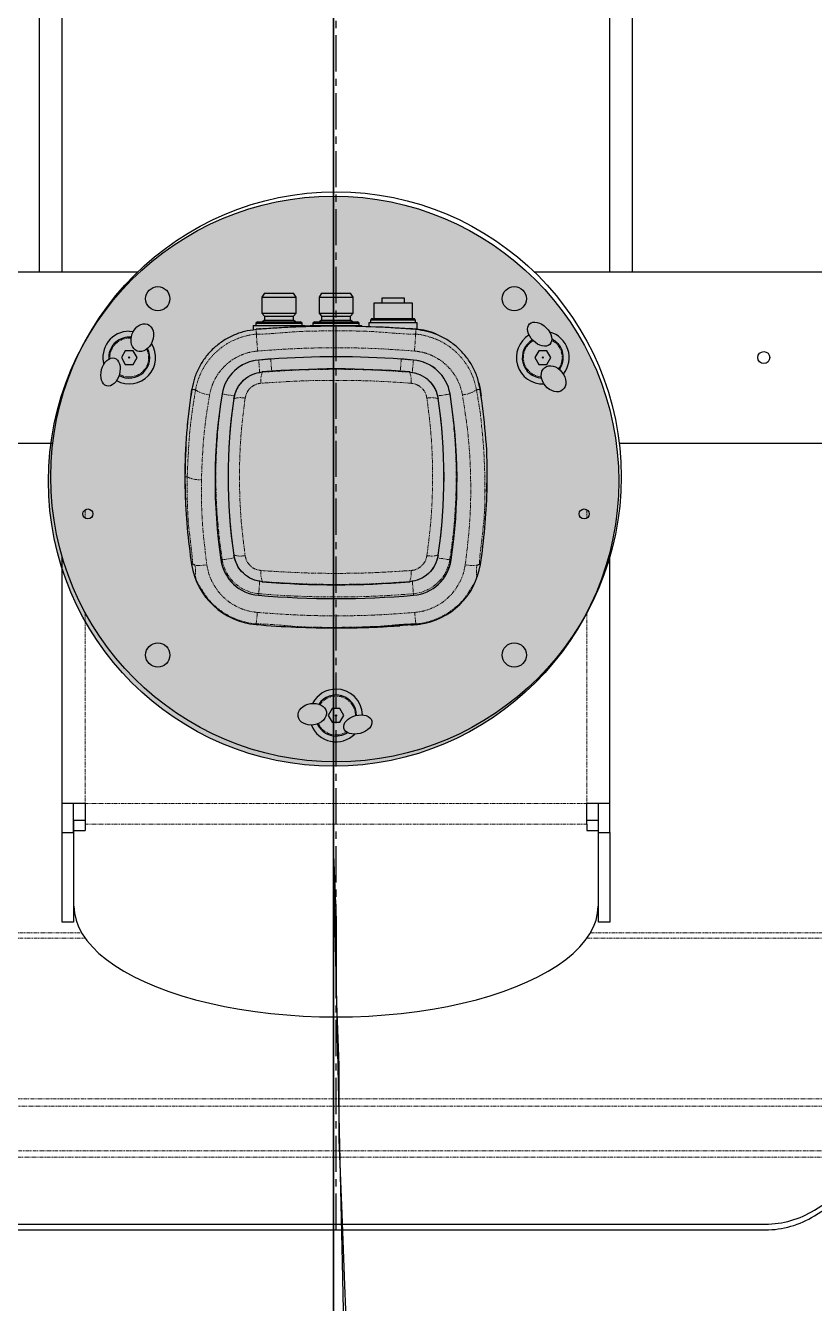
# Model space of a CAD drawing. Header units: millimetres. Extents: x -18594 to 273470, y -238787 to 48452.
# Drawn here: x 182418.2 to 182694.8, y -28981.5 to -28533.1 of the extents above; entities that cross this region are included whole.
import ezdxf

# ---------------------------------------------------------------- set-up
doc = ezdxf.new("R2010")
doc.units = ezdxf.units.MM
doc.linetypes.add('Xref AGV layout$0$CENTERX2', pattern=[20.32, 12.7, -2.54, 2.54, -2.54])
doc.linetypes.add('Xref AGV layout$0$PHANTOM', pattern=[2.5, 1.25, -0.25, 0.25, -0.25, 0.25, -0.25])
doc.layers.add('AM_BOR', color=4, linetype='Continuous', lineweight=25)
doc.layers.add('Xref AGV layout$0$ANNOTATION', color=5, linetype='Continuous')
for name, color, linetype, true_color in [('Xref AGV layout$0$Ndc8_F_Moderate', 5, 'Continuous', 0x0000ff), ('Xref AGV layout$0$Ndc8_F_TurnLeftModerate', 5, 'Continuous', 0x0000ff), ('Xref AGV layout$0$Ndc8_InAdjust_Lane', 1, 'Continuous', 0xff0000), ('Xref AGV layout$0$Ndc8_Point', 7, 'Continuous', 0x000080), ('Xref AGV layout$0$Ndc8_R_Moderate', 1, 'Continuous', 0xff0000), ('Xref AGV layout$0$Ndc8_R_TurnLeftSlow', 1, 'Continuous', 0xff0000)]:
    doc.layers.add(name, color=color, linetype=linetype, true_color=true_color)

# ---------------------------------------------------------------- blocks, each defined once
blk = doc.blocks.new('Xref AGV layout$0$A$C6D3E55E3')
at = {"color": 8, "linetype": 'Xref AGV layout$0$PHANTOM', "lineweight": 18}
for p, q in [((3334.04, 1211.04), (3334.04, 1448.82)), ((3335.93, 1209.82), (3335.93, 1448.82)), ((3392.36, 952.4), (3392.36, 1448.82)), ((3394.94, 954.2), (3394.94, 1448.82)), ((3410.61, 1321.82), (3410.61, 952.88)), ((3412.78, 952.8), (3412.78, 1321.82)), ((3102.12, 1217.82), (3102.12, 1225.82)), ((3185.67, 1209.82), (3188.54, 1209.82)), ((3221.6, 1209.82), (3288.7, 1209.82)), ((3288.7, 1033.82), (3288.7, 1209.82)), ((3295.95, 1033.82), (3295.95, 1209.82)), ((3145.04, 1161.72), (3145.02, 1161.8)), ((3203.18, 1161.72), (3203.25, 1162.19)), ((3146.62, 1157.63), (3146.69, 1157.58)), ((3201.53, 1157.58), (3201.59, 1157.63)), ((3133.12, 1148.94), (3133.12, 1148.94)), ((3215.09, 1148.94), (3215.65, 1148.99)), ((3137.36, 1147.61), (3137.3, 1147.67)), ((3210.91, 1147.67), (3210.85, 1147.61)), ((3133.12, 1094.7), (3133.12, 1094.7)), ((3137.3, 1095.98), (3137.36, 1096.04)), ((3210.85, 1096.04), (3210.91, 1095.98)), ((3215.09, 1094.7), (3215.65, 1094.65)), ((3146.69, 1086.06), (3146.62, 1086.01)), ((3201.59, 1086.01), (3201.53, 1086.06)), ((3145.04, 1081.93), (3145.02, 1081.84)), ((3203.18, 1081.93), (3203.25, 1081.45)), ((3185.67, 1033.82), (3188.54, 1033.82)), ((3221.6, 1033.82), (3288.7, 1033.82)), ((3334.04, 960.91), (3334.04, 1032.6)), ((3335.93, 960.81), (3335.93, 1033.83)), ((3102.12, 1017.82), (3102.12, 1025.82))]:
    blk.add_line(p, q, dxfattribs=at)
at = {"color": 7, "linetype": 'Continuous', "lineweight": 25}
for p, q in [((3102.25, 1371.82), (3102.25, 1191.37)), ((3162.25, 1221.12), (3162.25, 1371.82)), ((3431.33, 1289.57), (3410.86, 1321.82)), ((3433.36, 1289.57), (3412.9, 1321.82)), ((3436.25, 971.28), (3436.25, 1272.36)), ((3438.28, 971.28), (3438.28, 1272.36)), ((3102.12, 1225.82), (2545.78, 1225.82)), ((3102.12, 1217.82), (2545.78, 1217.82)), ((3288.7, 1217.82), (3202.11, 1217.82)), ((3288.7, 1217.82), (3288.7, 1209.82)), ((3298.93, 1217.82), (3288.7, 1217.82)), ((3298.93, 1213.82), (3298.93, 1217.82)), ((3298.93, 1217.82), (3330.31, 1217.82)), ((3330.31, 1217.82), (3330.31, 1213.82)), ((3298.93, 1213.82), (3288.7, 1213.82)), ((3294.52, 1213.72), (3298.15, 1213.72)), ((3294.52, 1209.82), (3294.52, 1213.72)), ((3298.15, 1209.82), (3298.15, 1213.72)), ((3298.15, 1213.72), (3324.73, 1213.72)), ((3330.31, 1213.82), (3298.93, 1213.82)), ((3295.95, 1209.82), (3288.7, 1209.82)), ((3295.95, 1209.82), (3298.15, 1209.82)), ((3132.25, 1197.09), (3129.85, 1195.71)), ((3134.65, 1195.71), (3132.25, 1197.09)), ((3136.45, 1200.17), (3135.85, 1200.56)), ((3129.85, 1195.71), (3129.85, 1192.94)), ((3129.85, 1192.94), (3132.25, 1191.55)), ((3132.25, 1191.55), (3134.65, 1192.94)), ((3134.65, 1192.94), (3134.65, 1195.71)), ((3143.37, 1172.45), (3141.1, 1171.98)), ((3145.76, 1172.8), (3143.37, 1172.45)), ((3118.62, 1148.61), (3113.14, 1148.61)), ((3113.14, 1148.61), (3113.14, 1135.04)), ((3119.16, 1149.73), (3118.62, 1149.35)), ((3118.62, 1149.35), (3118.62, 1134.29)), ((3120.07, 1149.73), (3119.16, 1149.73)), ((3119.16, 1149.73), (3119.16, 1133.92)), ((3122.34, 1150.31), (3120.07, 1150.31)), ((3120.07, 1150.31), (3120.07, 1133.34)), ((3225.83, 1147.97), (3225.79, 1148.47)), ((3113.14, 1145.79), (3111.44, 1145.79)), ((3111.44, 1145.79), (3111.44, 1137.86)), ((3226.28, 1141.67), (3226.24, 1142.21)), ((3226.37, 1141.61), (3226.5, 1141.61)), ((3226.5, 1141.7), (3226.48, 1142.1)), ((3111.44, 1137.86), (3113.14, 1137.86)), ((3113.14, 1135.04), (3118.62, 1135.04)), ((3118.62, 1134.29), (3119.16, 1133.92)), ((3226.49, 1137.7), (3226.47, 1138.2)), ((3226.69, 1138.3), (3226.55, 1138.3)), ((3119.16, 1133.92), (3120.07, 1133.92)), ((3120.19, 1129.91), (3119.76, 1129.39)), ((3120.07, 1133.34), (3121.31, 1133.34)), ((3121.05, 1129.91), (3120.19, 1129.91)), ((3120.19, 1113.74), (3120.19, 1129.91)), ((3121.23, 1130.92), (3121.05, 1130.92)), ((3121.05, 1112.72), (3121.05, 1130.92)), ((3226.82, 1128.97), (3226.71, 1131.94)), ((3226.96, 1131.43), (3226.95, 1131.83)), ((3111.05, 1127.79), (3109.61, 1126.94)), ((3109.61, 1116.7), (3109.61, 1126.94)), ((3116.69, 1127.79), (3111.05, 1127.79)), ((3111.05, 1115.86), (3111.05, 1127.79)), ((3117.69, 1126.94), (3116.69, 1127.79)), ((3116.69, 1115.86), (3116.69, 1127.79)), ((3119.16, 1126.94), (3117.69, 1126.94)), ((3117.69, 1116.7), (3117.69, 1126.94)), ((3119.76, 1127.65), (3119.16, 1126.94)), ((3119.16, 1116.7), (3119.16, 1126.94)), ((3119.76, 1114.25), (3119.76, 1129.39)), ((3257.82, 1124.59), (3255.42, 1123.21)), ((3255.42, 1123.21), (3255.42, 1120.44)), ((3260.22, 1123.21), (3257.82, 1124.59)), ((3260.22, 1120.44), (3260.22, 1123.21)), ((3109.61, 1116.7), (3111.05, 1115.86)), ((3116.69, 1115.86), (3117.69, 1116.7)), ((3117.69, 1116.7), (3119.16, 1116.7)), ((3119.16, 1116.7), (3119.76, 1116)), ((3255.42, 1120.44), (3257.82, 1119.05)), ((3257.82, 1119.05), (3260.22, 1120.44)), ((3111.05, 1115.86), (3116.69, 1115.86)), ((3119.76, 1114.25), (3120.19, 1113.74)), ((3120.19, 1113.74), (3121.05, 1113.74)), ((3121.05, 1112.72), (3121.23, 1112.72)), ((3260.79, 1115.26), (3261.42, 1115.59)), ((3111.05, 1107.79), (3109.61, 1106.94)), ((3116.69, 1107.79), (3111.05, 1107.79)), ((3111.05, 1095.86), (3111.05, 1107.79)), ((3117.69, 1106.94), (3116.69, 1107.79)), ((3116.69, 1095.86), (3116.69, 1107.79)), ((3119.76, 1107.65), (3119.16, 1106.94)), ((3120.19, 1109.91), (3119.76, 1109.39)), ((3119.76, 1094.25), (3119.76, 1109.39)), ((3121.05, 1109.91), (3120.19, 1109.91)), ((3120.19, 1093.74), (3120.19, 1109.91)), ((3121.29, 1110.92), (3121.05, 1110.92)), ((3121.05, 1092.72), (3121.05, 1110.92)), ((3109.61, 1096.7), (3109.61, 1106.94)), ((3119.16, 1106.94), (3117.69, 1106.94)), ((3117.69, 1096.7), (3117.69, 1106.94)), ((3119.16, 1096.7), (3119.16, 1106.94)), ((3109.61, 1096.7), (3111.05, 1095.86)), ((3111.05, 1095.86), (3116.69, 1095.86)), ((3116.69, 1095.86), (3117.69, 1096.7)), ((3117.69, 1096.7), (3119.16, 1096.7)), ((3119.16, 1096.7), (3119.76, 1096)), ((3119.76, 1094.25), (3120.19, 1093.74)), ((3120.19, 1093.74), (3121.05, 1093.74)), ((3121.05, 1092.72), (3122.41, 1092.72)), ((3174.11, 1068.82), (3179.04, 1068.92)), ((3102.25, 1052.28), (3102.25, 871.82)), ((3123, 1049.32), (3123.11, 1050.73)), ((3125.08, 1050.04), (3125.05, 1049.32)), ((3132.25, 1052.09), (3129.85, 1050.71)), ((3129.85, 1050.71), (3129.85, 1047.94)), ((3134.65, 1050.71), (3132.25, 1052.09)), ((3134.65, 1047.94), (3134.65, 1050.71)), ((3129.85, 1047.94), (3132.25, 1046.55)), ((3132.25, 1046.55), (3134.65, 1047.94)), ((3288.7, 1033.82), (3288.7, 1025.82)), ((3288.7, 1033.82), (3295.95, 1033.82)), ((3294.52, 1029.92), (3294.52, 1033.82)), ((3295.95, 1033.82), (3298.15, 1033.82)), ((3298.15, 1029.92), (3298.15, 1033.82)), ((3298.93, 1029.82), (3288.7, 1029.82)), ((3298.15, 1029.92), (3294.52, 1029.92)), ((3324.73, 1029.92), (3298.15, 1029.92)), ((3298.93, 1025.82), (3298.93, 1029.82)), ((3298.93, 1029.82), (3330.31, 1029.82)), ((3330.31, 1029.82), (3330.31, 1025.82)), ((3102.12, 1025.82), (2545.78, 1025.82)), ((3162.25, 871.82), (3162.25, 1022.53)), ((3288.7, 1025.82), (3202.11, 1025.82)), ((3298.93, 1025.82), (3288.7, 1025.82)), ((3330.31, 1025.82), (3298.93, 1025.82)), ((3102.12, 1017.82), (2545.78, 1017.82))]:
    blk.add_line(p, q, dxfattribs=at)
at = {"color": 7, "linetype": 'Continuous', "lineweight": 25, "flags": 128}
for points in [[(3324.73, 1029.92), (3327.17, 1030.1), (3329.6, 1030.65), (3332.01, 1031.55), (3334.39, 1032.81), (3336.73, 1034.42), (3339.03, 1036.38), (3341.27, 1038.67), (3343.44, 1041.29), (3345.54, 1044.23), (3347.56, 1047.47), (3349.49, 1051.01), (3351.32, 1054.83), (3353.04, 1058.91), (3354.66, 1063.24), (3356.15, 1067.8), (3357.52, 1072.58), (3358.77, 1077.55), (3359.87, 1082.69), (3360.84, 1087.99), (3361.67, 1093.42), (3362.35, 1098.97), (3362.88, 1104.6), (3363.26, 1110.3), (3363.49, 1116.05), (3363.57, 1121.82), (3363.49, 1127.59), (3363.26, 1133.34), (3362.88, 1139.04), (3362.35, 1144.68), (3361.67, 1150.22), (3360.84, 1155.65), (3359.87, 1160.95), (3358.77, 1166.1), (3357.52, 1171.06), (3356.15, 1175.84), (3354.66, 1180.4), (3353.04, 1184.73), (3351.32, 1188.81), (3349.49, 1192.63), (3347.56, 1196.17), (3345.54, 1199.42), (3343.44, 1202.35), (3341.27, 1204.98), (3339.03, 1207.27), (3336.73, 1209.22), (3334.39, 1210.83), (3332.01, 1212.09), (3329.6, 1213), (3327.17, 1213.54), (3324.73, 1213.72)], [(3179.03, 1174.76), (3174.55, 1174.82), (3170.35, 1174.79)]]:
    blk.add_lwpolyline(points, dxfattribs=at)
at = {"color": 8, "linetype": 'Xref AGV layout$0$PHANTOM', "lineweight": 18, "flags": 128}
for points in [[(3204.78, 1172.06), (3204.94, 1171.9), (3205.06, 1171.57), (3205.14, 1171.09), (3205.19, 1170.47), (3205.19, 1169.74), (3205.16, 1168.92), (3205.08, 1168.04), (3204.97, 1167.13)], [(3145.04, 1161.72), (3145.06, 1161.59), (3145.1, 1161.29), (3145.17, 1160.83), (3145.27, 1160.21), (3145.39, 1159.47), (3145.52, 1158.63), (3145.66, 1157.72), (3145.72, 1157.35)], [(3203.18, 1161.72), (3203.16, 1161.59), (3203.11, 1161.29), (3203.04, 1160.83), (3202.94, 1160.21), (3202.83, 1159.47), (3202.7, 1158.63), (3202.55, 1157.72), (3202.5, 1157.35)], [(3133.12, 1148.94), (3133.24, 1148.93), (3133.55, 1148.91), (3134.02, 1148.87), (3134.64, 1148.82), (3135.38, 1148.75), (3136.23, 1148.68), (3137.15, 1148.6), (3137.52, 1148.57)], [(3210.7, 1148.57), (3211.07, 1148.6), (3211.98, 1148.68), (3212.83, 1148.75), (3213.58, 1148.82), (3214.2, 1148.87), (3214.67, 1148.91), (3214.97, 1148.93), (3215.09, 1148.94)], [(3132.78, 1144.69), (3132.91, 1144.69), (3133.21, 1144.66), (3133.68, 1144.63), (3134.3, 1144.58), (3135.05, 1144.53), (3135.9, 1144.47), (3136.82, 1144.4), (3137.05, 1144.39)], [(3132.78, 1098.95), (3132.91, 1098.96), (3133.21, 1098.98), (3133.68, 1099.01), (3134.3, 1099.06), (3135.05, 1099.11), (3135.9, 1099.17), (3136.82, 1099.24), (3137.05, 1099.26)], [(3137.51, 1095.07), (3137.15, 1095.04), (3136.23, 1094.96), (3135.38, 1094.89), (3134.64, 1094.83), (3134.02, 1094.78), (3133.55, 1094.74), (3133.24, 1094.71), (3133.12, 1094.7)], [(3210.69, 1095.07), (3211.07, 1095.04), (3211.98, 1094.96), (3212.83, 1094.89), (3213.58, 1094.83), (3214.2, 1094.78), (3214.67, 1094.74), (3214.97, 1094.71), (3215.09, 1094.7)], [(3145.72, 1086.29), (3145.66, 1085.92), (3145.52, 1085.01), (3145.39, 1084.17), (3145.27, 1083.43), (3145.17, 1082.82), (3145.1, 1082.35), (3145.06, 1082.05), (3145.04, 1081.93)], [(3202.5, 1086.29), (3202.55, 1085.92), (3202.7, 1085.01), (3202.83, 1084.17), (3202.94, 1083.43), (3203.04, 1082.82), (3203.11, 1082.35), (3203.16, 1082.05), (3203.18, 1081.93)], [(3204.97, 1076.52), (3205.08, 1075.6), (3205.16, 1074.72), (3205.19, 1073.9), (3205.19, 1073.17), (3205.14, 1072.56), (3205.06, 1072.08), (3204.94, 1071.75), (3204.78, 1071.58)]]:
    blk.add_lwpolyline(points, dxfattribs=at)
at = {"color": 7, "linetype": 'Continuous', "lineweight": 25}
for centre, radius in [((3132.25, 1271.82), 2.1), ((3174.11, 1121.82), 100), ((3187.11, 1208.82), 1.75), ((3132.25, 1194.32), 0.2), ((3111.61, 1184.32), 4.25), ((3236.61, 1184.32), 4.25), ((3257.82, 1121.82), 0.2), ((3111.61, 1059.32), 4.25), ((3236.61, 1059.32), 4.25), ((3132.25, 1049.32), 0.2), ((3187.11, 1034.82), 1.75)]:
    blk.add_circle(centre, radius, dxfattribs=at)
for centre, radius, start, end in [((3404.07, 1272.48), 32.17, 359.7988, 32.0967), ((3406.1, 1272.48), 32.17, 359.797, 32.0934), ((3132.25, 1194.32), 9.25, 51.23, 165.0241), ((3132.25, 1194.32), 7.2, 60, 154.0707), ((3132.25, 1194.32), 9.25, 211.1329, 2.636), ((3132.25, 1194.32), 7.2, 210.2868, 356.538), ((3174.11, 974.82), 200, 81.159, 88.5901), ((3201, 1147.74), 25, 7.459, 81.152), ((3147.21, 1147.74), 25, 158.1268, 175.1265), ((3174.11, 974.82), 184.87, 81.4507, 98.5493), ((3451.11, 1121.82), 330, 175.1248, 175.5456), ((3341.1, 1153.24), 115.38, 182.318, 185.7654), ((3451.11, 1121.82), 314.87, 175.292, 184.708), ((2897.11, 1121.82), 314.87, 355.292, 4.708), ((2897.11, 1121.82), 329.86, 2.258, 4.0449), ((2897.11, 1121.82), 329.96, 2.8624, 3.8837), ((2897.11, 1121.82), 330, 1.7379, 2.7783), ((3257.82, 1121.82), 9.25, 91.1329, 180), ((2897.11, 1121.82), 330, 0, 1.2381), ((3257.82, 1121.82), 7.2, 90.2868, 236.538), ((3257.82, 1121.82), 9.25, 291.23, 45.0241), ((3257.82, 1121.82), 7.2, 300, 34.0707), ((2897.11, 1121.82), 330, 355.1247, 0), ((3257.82, 1121.82), 9.25, 180, 242.636), ((3451.11, 1121.82), 330, 181.1174, 182.357), ((3451.11, 1121.82), 330, 184.6068, 184.8752), ((3201, 1095.9), 25, 278.8419, 355.1246), ((3174.11, 1268.82), 184.87, 261.4507, 278.5493), ((3174.11, 1268.82), 200, 261.1589, 269.9998), ((3174.11, 1268.82), 200, 269.9998, 271.4134), ((3174.11, 1268.82), 200, 271.4134, 278.8411), ((3132.25, 1049.32), 9.25, 331.1329, 122.636), ((3132.25, 1049.32), 7.2, 330.2868, 116.538), ((3132.25, 1049.32), 9.25, 180, 285.0241), ((3132.25, 1049.32), 7.2, 180, 274.0707)]:
    blk.add_arc(centre, radius, start, end, dxfattribs=at)
at = {"color": 8, "linetype": 'Xref AGV layout$0$PHANTOM', "lineweight": 18}
for centre, radius, start, end in [((3132.25, 1194.32), 6.8, 54.4717, 152.6133), ((3132.25, 1194.32), 6.8, 240, 355.7599), ((3132.25, 1194.32), 6.8, 209.5002, 240), ((3135.82, 1165.59), 9.49, 3.3836, 35.1804), ((3147.21, 1147.74), 14.14, 98.8411, 175.1248), ((3174.11, 974.82), 189.14, 81.1589, 98.8411), ((3201, 1147.74), 14.14, 4.8752, 81.1589), ((3153.04, 1155.34), 6.73, 160.6039, 194.1244), ((3195.17, 1155.34), 6.73, 345.8778, 19.3938), ((3118.26, 1027.21), 122.65, 84.5295, 87.2917), ((3451.11, 1121.82), 319.14, 175.1248, 175.8903), ((3140.05, 1141.6), 6.58, 79.542, 114.1303), ((3208.16, 1141.6), 6.58, 65.8679, 100.4593), ((2897.11, 1121.82), 319.14, 355.1248, 4.8752), ((3217.05, 1212.44), 63.19, 274.1894, 277.8581), ((3257.82, 1121.82), 6.8, 120, 235.7599), ((3257.82, 1121.82), 6.8, 89.5002, 120), ((3257.82, 1121.82), 6.8, 294.4717, 32.6133), ((3451.11, 1121.82), 319.14, 184.1097, 184.8752), ((3118.26, 1216.44), 122.65, 272.7083, 275.4705), ((3147.21, 1095.9), 14.14, 184.8752, 261.1589), ((3140.05, 1102.04), 6.58, 245.8697, 280.458), ((3201, 1095.9), 14.14, 278.8411, 355.1248), ((3208.16, 1102.04), 6.58, 259.5407, 294.1321), ((3217.05, 1031.2), 63.19, 82.1419, 85.8106), ((3153.04, 1088.3), 6.73, 165.8756, 199.3961), ((3195.17, 1088.3), 6.73, 340.6062, 14.1222), ((3174.11, 1268.82), 189.14, 261.1589, 278.8411), ((3135.82, 1078.05), 9.49, 324.8196, 356.6164), ((3166.43, 1073.69), 8.68, 332.1667, 6.1515), ((3132.25, 1049.32), 6.8, 0, 115.7599), ((3132.25, 1049.32), 6.8, 174.4717, 272.6133), ((3132.25, 1049.32), 6.8, 329.5002, 0)]:
    blk.add_arc(centre, radius, start, end, dxfattribs=at)
at = {"color": 7, "linetype": 'Continuous', "lineweight": 25}
for centre, major_axis, ratio in [((3139.7, 1198.1), (-3.9, -3.18), 0.748748), ((3124.04, 1193.24), (-3.6, -3.55), 0.637246), ((3260.99, 1129.47), (-1.28, 4.89), 0.637246), ((3257.37, 1113.48), (-0.8, 4.97), 0.748748), ((3125.25, 1053.89), (4.7, -1.79), 0.748748), ((3137.29, 1042.75), (4.88, -1.34), 0.637246)]:
    blk.add_ellipse(centre, major_axis=major_axis, ratio=ratio, dxfattribs=at)
for centre, major_axis, start_param, end_param in [((3147.31, 1147.74), (14.24, 0), 1.731806, 3.057079), ((3175.39, 974.82), (189.43, 0), 1.423201, 1.731806), ((3201.1, 1147.74), (14.61, 0), 0.085667, 1.423201), ((3453.29, 1121.82), (321.32, 0), 3.057079, 3.070349), ((2899.26, 1121.82), (317.56, 0), 6.197518, 6.368853), ((3453.29, 1121.82), (321.32, 0), 3.070349, 3.212836), ((3453.29, 1121.82), (321.32, 0), 3.212836, 3.226106), ((3147.31, 1095.9), (14.24, 0), 3.226106, 4.551379), ((3201.1, 1095.9), (14.61, 0), 4.859984, 6.197518), ((3175.39, 1268.82), (189.43, 0), 4.551379, 4.859984)]:
    blk.add_ellipse(centre, major_axis=major_axis, ratio=0.999977, start_param=start_param, end_param=end_param, dxfattribs=at)
for points, knots in [([(3179.24, 1174.63), (3177.66, 1174.7), (3170.89, 1175.03), (3158.87, 1174.44), (3148.55, 1173.07), (3143.38, 1172.39)], [0, 0, 0, 0, 0.132346, 0.564829, 1, 1, 1, 1]), ([(3179.03, 1174.64), (3177.51, 1174.71), (3170.81, 1175.03), (3158.87, 1174.44), (3148.55, 1173.07), (3143.38, 1172.39)], [0, 0, 0, 0, 0.127114, 0.562204, 1, 1, 1, 1]), ([(3143.38, 1172.39), (3142, 1172.1), (3139.24, 1171.52), (3135.35, 1169.78), (3131.8, 1167.45), (3128.69, 1164.55), (3126.12, 1161.16), (3124.22, 1157.5), (3122.94, 1153.7), (3122.61, 1151.14), (3122.44, 1149.86)], [0, 0, 0, 0, 0.128123, 0.25624, 0.384394, 0.512544, 0.639943, 0.767338, 0.88367, 1, 1, 1, 1]), ([(3143.38, 1172.39), (3142, 1172.1), (3139.24, 1171.52), (3135.35, 1169.78), (3131.8, 1167.45), (3128.69, 1164.55), (3126.12, 1161.16), (3124.22, 1157.5), (3122.94, 1153.7), (3122.61, 1151.14), (3122.44, 1149.86)], [0, 0, 0, 0, 0.128123, 0.25624, 0.384394, 0.512544, 0.639943, 0.767338, 0.88367, 1, 1, 1, 1]), ([(3137.3, 1147.67), (3137.52, 1148.89), (3137.97, 1151.34), (3140.13, 1154.44), (3143.08, 1156.75), (3145.45, 1157.34), (3146.62, 1157.63)], [0, 0, 0, 0, 0.251888, 0.503783, 0.755568, 1, 1, 1, 1]), ([(3201.59, 1157.63), (3202.79, 1157.33), (3205.21, 1156.72), (3208.16, 1154.36), (3210.27, 1151.26), (3210.7, 1148.85), (3210.91, 1147.67)], [0, 0, 0, 0, 0.251893, 0.503788, 0.755571, 1, 1, 1, 1]), ([(3122.44, 1149.86), (3122.1, 1145.16), (3121.42, 1135.76), (3121.17, 1121.69), (3121.43, 1107.69), (3122.1, 1098.43), (3122.44, 1093.79)], [0, 0, 0, 0, 0.251797, 0.503595, 0.751574, 1, 1, 1, 1]), ([(3122.44, 1149.86), (3122.1, 1145.16), (3121.42, 1135.76), (3121.17, 1121.69), (3121.43, 1107.69), (3122.1, 1098.43), (3122.44, 1093.79)], [0, 0, 0, 0, 0.251797, 0.503595, 0.751574, 1, 1, 1, 1]), ([(3225.9, 1149.87), (3225.87, 1150.26), (3225.79, 1151.04), (3225.73, 1151.41), (3225.75, 1151.1), (3225.81, 1150.4), (3225.84, 1149.91), (3225.84, 1149.86)], [0, 0, 0, 0, 0.243325, 0.486669, 0.728902, 0.970697, 1, 1, 1, 1]), ([(3225.84, 1149.86), (3225.87, 1149.36), (3225.93, 1148.36), (3226.04, 1146.62), (3226.12, 1145.51), (3226.14, 1145.09)], [0, 0, 0, 0, 0.3843172, 0.7686095, 1, 1, 1, 1]), ([(3225.99, 1148.57), (3225.98, 1148.71), (3225.95, 1149.22), (3225.92, 1149.59), (3225.9, 1149.87)], [0, 0, 0, 0, 0.268875, 1, 1, 1, 1]), ([(3226.01, 1148.57), (3226.01, 1148.53), (3226.01, 1148.46), (3226.04, 1147.86), (3226.1, 1146.98), (3226.17, 1145.88), (3226.25, 1144.69), (3226.34, 1143.54), (3226.41, 1142.56), (3226.47, 1141.9), (3226.5, 1141.59), (3226.5, 1141.64), (3226.5, 1141.65)], [0, 0, 0, 0, 0.107065, 0.214113, 0.321222, 0.428545, 0.536115, 0.64388, 0.75167, 0.859313, 0.966695, 1, 1, 1, 1]), ([(3226.06, 1148.09), (3226.05, 1148.25), (3226.02, 1148.53), (3226.02, 1148.56), (3226.01, 1148.57)], [0, 0, 0, 0, 0.5998409, 1, 1, 1, 1]), ([(3121.42, 1136.19), (3121.43, 1136.3), (3121.45, 1137.03), (3121.56, 1139), (3121.72, 1141.82), (3121.9, 1144.65), (3122.03, 1146.62), (3122.1, 1147.35), (3122.11, 1147.45)], [0, 0, 0, 0, 0.040311, 0.269703, 0.499626, 0.730016, 0.960642, 1, 1, 1, 1]), ([(3226.69, 1138.3), (3226.69, 1138.26), (3226.68, 1138.18), (3226.7, 1137.58), (3226.72, 1136.7), (3226.76, 1135.6), (3226.8, 1134.41), (3226.85, 1133.27), (3226.9, 1132.29), (3226.94, 1131.63), (3226.96, 1131.32), (3226.96, 1131.37), (3226.96, 1131.38)], [0, 0, 0, 0, 0.107301, 0.214584, 0.321887, 0.42923, 0.536653, 0.644152, 0.75168, 0.859187, 0.966607, 1, 1, 1, 1]), ([(3226.72, 1137.82), (3226.71, 1137.98), (3226.7, 1138.26), (3226.69, 1138.29), (3226.69, 1138.3)], [0, 0, 0, 0, 0.599331, 1, 1, 1, 1]), ([(3226.71, 1134.82), (3226.74, 1134.12), (3226.8, 1132.72), (3226.89, 1130.86), (3226.96, 1129.47), (3227.01, 1128.68), (3227.02, 1128.69), (3227.03, 1128.69)], [0, 0, 0, 0, 0.214987, 0.429971, 0.644965, 0.859792, 1, 1, 1, 1]), ([(3227.03, 1128.65), (3227.03, 1128.81), (3227.03, 1129.11), (3226.99, 1130.16), (3226.95, 1131.08), (3226.94, 1131.41)], [0, 0, 0, 0, 0.390961, 0.781888, 1, 1, 1, 1]), ([(3121.17, 1115.39), (3121.17, 1115.65), (3121.15, 1116.57), (3121.13, 1118.87), (3121.12, 1121.92), (3121.13, 1124.96), (3121.15, 1127.19), (3121.17, 1128.05), (3121.17, 1128.27)], [0, 0, 0, 0, 0.084931, 0.295777, 0.506601, 0.717422, 0.928241, 1, 1, 1, 1]), ([(3122.17, 1095.32), (3122.17, 1095.42), (3122.1, 1096.13), (3121.96, 1098.18), (3121.77, 1101.16), (3121.59, 1104.25), (3121.45, 1106.76), (3121.41, 1107.85), (3121.39, 1108.25)], [0, 0, 0, 0, 0.036749, 0.247366, 0.458154, 0.66903, 0.879772, 1, 1, 1, 1]), ([(3146.62, 1086.01), (3145.42, 1086.31), (3143.01, 1086.92), (3140.05, 1089.29), (3137.95, 1092.38), (3137.51, 1094.79), (3137.3, 1095.98)], [0, 0, 0, 0, 0.25189, 0.503785, 0.755571, 1, 1, 1, 1]), ([(3210.91, 1095.98), (3210.69, 1094.75), (3210.24, 1092.31), (3208.08, 1089.2), (3205.13, 1086.89), (3202.76, 1086.3), (3201.59, 1086.01)], [0, 0, 0, 0, 0.251887, 0.503784, 0.755564, 1, 1, 1, 1]), ([(3122.44, 1093.79), (3122.63, 1092.4), (3123, 1089.64), (3124.42, 1085.68), (3126.43, 1082.01), (3129.03, 1078.72), (3132.15, 1075.92), (3135.65, 1073.7), (3139.42, 1072.08), (3142.06, 1071.53), (3143.38, 1071.25)], [0, 0, 0, 0, 0.125684, 0.25137, 0.377026, 0.502688, 0.628992, 0.755302, 0.877649, 1, 1, 1, 1]), ([(3122.44, 1093.79), (3122.63, 1092.4), (3123, 1089.64), (3124.42, 1085.68), (3126.43, 1082.01), (3129.03, 1078.72), (3132.15, 1075.92), (3135.65, 1073.7), (3139.42, 1072.08), (3142.06, 1071.53), (3143.38, 1071.25)], [0, 0, 0, 0, 0.125684, 0.25137, 0.377026, 0.502688, 0.628992, 0.755302, 0.877649, 1, 1, 1, 1]), ([(3143.38, 1071.25), (3145.92, 1070.88), (3151.01, 1070.13), (3161.25, 1069.11), (3168.97, 1068.94), (3174.11, 1068.82)], [0, 0, 0, 0, 0.250091, 0.500185, 1, 1, 1, 1]), ([(3143.38, 1071.25), (3145.92, 1070.88), (3151.01, 1070.13), (3161.25, 1069.11), (3168.97, 1068.94), (3174.11, 1068.82)], [0, 0, 0, 0, 0.250091, 0.500185, 1, 1, 1, 1]), ([(3174.11, 1068.82), (3176.68, 1068.84), (3180.17, 1068.85), (3183.65, 1069.07), (3184.57, 1069.13)], [0, 0, 0, 0, 0.736864, 1, 1, 1, 1])]:
    blk.add_open_spline(points, degree=3, knots=knots, dxfattribs=at)
at = {"color": 8, "linetype": 'Xref AGV layout$0$PHANTOM', "lineweight": 18}
for points, knots in [([(3124.06, 1149.72), (3124.06, 1149.72), (3124.06, 1150.86), (3124.55, 1153.11), (3125.57, 1156.59), (3127.29, 1160.04), (3129.67, 1163.34), (3132.6, 1166.17), (3135.96, 1168.46), (3139.66, 1170.15), (3142.25, 1170.81), (3143.58, 1171.06), (3143.58, 1171.06)], [0, 0, 0, 0, 0.000002, 0.109366, 0.218732, 0.348352, 0.477977, 0.608715, 0.739459, 0.869725, 0.999998, 1, 1, 1, 1]), ([(3143.58, 1171.06), (3143.53, 1171.43), (3143.42, 1172.08), (3143.39, 1172.3), (3143.38, 1172.39)], [0, 0, 0, 0, 0.560514, 1, 1, 1, 1]), ([(3143.58, 1171.06), (3143.58, 1171.06), (3148.79, 1172.04), (3158.96, 1173.35), (3174.4, 1174.17), (3189.76, 1174.01), (3199.64, 1172.38), (3204.78, 1172.06), (3204.78, 1172.06)], [0, 0, 0, 0, 0.000001, 0.253871, 0.506155, 0.753077, 0.999998, 1, 1, 1, 1]), ([(3204.78, 1172.06), (3204.81, 1172.22), (3204.84, 1172.44), (3204.84, 1172.42), (3204.84, 1172.42)], [0, 0, 0, 0, 0.713141, 1, 1, 1, 1]), ([(3204.78, 1172.06), (3204.78, 1172.06), (3204.78, 1170.64), (3209.56, 1171.77), (3212.61, 1169.43), (3216.3, 1167.36), (3219.27, 1164.56), (3221.8, 1161.36), (3223.79, 1157.77), (3225.06, 1153.9), (3225.69, 1151.21), (3225.69, 1149.85), (3225.69, 1149.85)], [0, 0, 0, 0, 0, 0.128823, 0.257642, 0.381999, 0.506347, 0.629659, 0.752966, 0.876484, 0.999998, 1, 1, 1, 1]), ([(3145.3, 1166.15), (3144.27, 1165.91), (3142.2, 1165.44), (3139.3, 1164.07), (3136.66, 1162.26), (3134.36, 1160.02), (3132.49, 1157.43), (3131.15, 1154.71), (3130.29, 1151.97), (3130.07, 1150.19), (3129.95, 1149.3)], [0, 0, 0, 0, 0.130825, 0.261646, 0.392541, 0.523424, 0.65279, 0.782145, 0.891074, 1, 1, 1, 1]), ([(3204.97, 1167.13), (3200.09, 1167.72), (3190.29, 1168.91), (3175.37, 1169.2), (3160.32, 1168.46), (3150.32, 1166.92), (3145.3, 1166.15)], [0, 0, 0, 0, 0.246186, 0.493847, 0.746129, 1, 1, 1, 1]), ([(3221.67, 1149.42), (3221.52, 1150.5), (3221.23, 1152.66), (3220.13, 1155.75), (3218.56, 1158.61), (3216.54, 1161.18), (3214.12, 1163.37), (3211.34, 1165.15), (3208.27, 1166.48), (3206.07, 1166.91), (3204.97, 1167.13)], [0, 0, 0, 0, 0.123262, 0.24653, 0.36974, 0.492958, 0.617406, 0.741869, 0.870931, 1, 1, 1, 1]), ([(3137.36, 1147.61), (3137.57, 1148.8), (3137.99, 1151.18), (3140.04, 1154.25), (3142.47, 1156.16), (3144.76, 1157.19), (3146.04, 1157.45), (3146.69, 1157.58)], [0, 0, 0, 0, 0.244527, 0.490964, 0.732566, 0.866279, 1, 1, 1, 1]), ([(3146.69, 1157.58), (3150.24, 1158.03), (3157.33, 1158.94), (3168.25, 1159.56), (3179.29, 1159.58), (3190.46, 1158.99), (3197.82, 1158.05), (3201.53, 1157.58)], [0, 0, 0, 0, 0.196068, 0.392135, 0.593752, 0.795369, 1, 1, 1, 1]), ([(3201.53, 1157.58), (3202.7, 1157.29), (3205.04, 1156.71), (3207.96, 1154.47), (3210.01, 1151.5), (3210.72, 1149.05), (3210.84, 1147.75), (3210.85, 1147.61)], [0, 0, 0, 0, 0.24422, 0.490233, 0.731613, 0.971274, 1, 1, 1, 1]), ([(3146.51, 1153.7), (3145.79, 1153.52), (3144.41, 1153.18), (3142.75, 1151.82), (3141.59, 1150.09), (3141.36, 1148.74), (3141.25, 1148.07)], [0, 0, 0, 0, 0.267355, 0.508341, 0.754289, 1, 1, 1, 1]), ([(3201.7, 1153.7), (3197.98, 1154.18), (3190.68, 1155.11), (3179.63, 1155.7), (3168.63, 1155.71), (3157.53, 1155.1), (3150.18, 1154.17), (3146.51, 1153.7)], [0, 0, 0, 0, 0.204674, 0.400647, 0.596617, 0.798307, 1, 1, 1, 1]), ([(3206.97, 1148.07), (3206.96, 1148.15), (3206.89, 1148.89), (3206.5, 1150.27), (3205.34, 1151.95), (3203.69, 1153.22), (3202.36, 1153.54), (3201.7, 1153.7)], [0, 0, 0, 0, 0.028954, 0.269293, 0.509861, 0.755041, 1, 1, 1, 1]), ([(3124.06, 1149.72), (3123.63, 1149.75), (3122.88, 1149.82), (3122.57, 1149.84), (3122.44, 1149.86)], [0, 0, 0, 0, 0.560665, 1, 1, 1, 1]), ([(3124.06, 1093.93), (3124.06, 1093.93), (3124.06, 1098.35), (3122.95, 1107.15), (3122.9, 1120.88), (3122.85, 1135.09), (3124.06, 1144.83), (3124.06, 1149.72), (3124.06, 1149.72)], [0, 0, 0, 0, 0.000001, 0.23737, 0.474739, 0.737369, 0.999999, 1, 1, 1, 1]), ([(3129.95, 1149.3), (3129.61, 1144.49), (3128.94, 1134.88), (3128.73, 1120.9), (3129.02, 1107.38), (3129.64, 1098.69), (3129.95, 1094.35)], [0, 0, 0, 0, 0.26263, 0.525261, 0.762439, 1, 1, 1, 1]), ([(3141.25, 1148.07), (3140.97, 1143.8), (3140.4, 1135.24), (3140.17, 1122.11), (3140.38, 1108.83), (3140.96, 1099.99), (3141.25, 1095.57)], [0, 0, 0, 0, 0.245929, 0.491858, 0.745928, 1, 1, 1, 1]), ([(3206.97, 1095.57), (3207.25, 1099.85), (3207.81, 1108.4), (3208.04, 1121.53), (3207.83, 1134.81), (3207.25, 1143.65), (3206.97, 1148.07)], [0, 0, 0, 0, 0.245929, 0.491858, 0.745928, 1, 1, 1, 1]), ([(3221.67, 1094.22), (3222.02, 1099.02), (3222.72, 1108.63), (3222.94, 1122.66), (3222.65, 1136.27), (3222, 1145.04), (3221.67, 1149.42)], [0, 0, 0, 0, 0.261393, 0.522787, 0.761186, 1, 1, 1, 1]), ([(3225.69, 1149.85), (3225.73, 1149.85), (3225.78, 1149.86), (3225.82, 1149.86), (3225.84, 1149.86)], [0, 0, 0, 0, 0.560028, 1, 1, 1, 1]), ([(3225.69, 1149.85), (3225.69, 1149.85), (3225.69, 1145.39), (3226.85, 1136.5), (3226.9, 1122.68), (3226.94, 1108.42), (3225.69, 1098.69), (3225.69, 1093.8), (3225.69, 1093.8)], [0, 0, 0, 0, 0.000001, 0.238607, 0.477213, 0.738607, 0.999999, 1, 1, 1, 1]), ([(3137.36, 1096.04), (3137.09, 1100.24), (3136.53, 1108.65), (3136.3, 1121.55), (3136.51, 1134.59), (3137.08, 1143.27), (3137.36, 1147.61)], [0, 0, 0, 0, 0.246032, 0.492063, 0.746031, 1, 1, 1, 1]), ([(3210.85, 1147.61), (3211.13, 1143.4), (3211.68, 1135), (3211.91, 1122.1), (3211.7, 1109.06), (3211.13, 1100.38), (3210.85, 1096.04)], [0, 0, 0, 0, 0.246032, 0.492064, 0.746031, 1, 1, 1, 1]), ([(3124.06, 1093.93), (3123.63, 1093.89), (3122.88, 1093.83), (3122.57, 1093.8), (3122.44, 1093.79)], [0, 0, 0, 0, 0.560665, 1, 1, 1, 1]), ([(3143.58, 1072.58), (3143.58, 1072.58), (3142.35, 1072.81), (3139.96, 1073.4), (3136.46, 1074.92), (3133.2, 1077.02), (3130.26, 1079.67), (3127.82, 1082.78), (3125.89, 1086.25), (3124.66, 1090), (3124.06, 1092.61), (3124.06, 1093.93), (3124.06, 1093.93)], [0, 0, 0, 0, 0.000002, 0.120058, 0.240113, 0.367213, 0.494308, 0.620567, 0.74682, 0.873411, 0.999998, 1, 1, 1, 1]), ([(3129.95, 1094.35), (3130.09, 1093.32), (3130.37, 1091.25), (3131.41, 1088.3), (3132.9, 1085.57), (3134.82, 1083.12), (3137.12, 1081.02), (3139.7, 1079.36), (3142.44, 1078.14), (3144.35, 1077.71), (3145.3, 1077.49)], [0, 0, 0, 0, 0.126094, 0.252194, 0.378233, 0.50428, 0.631557, 0.758842, 0.87942, 1, 1, 1, 1]), ([(3146.69, 1086.06), (3145.52, 1086.35), (3143.17, 1086.93), (3140.25, 1089.18), (3138.2, 1092.14), (3137.49, 1094.59), (3137.37, 1095.9), (3137.36, 1096.04)], [0, 0, 0, 0, 0.244219, 0.490233, 0.731614, 0.971274, 1, 1, 1, 1]), ([(3141.25, 1095.57), (3141.25, 1095.49), (3141.32, 1094.76), (3141.71, 1093.37), (3142.87, 1091.69), (3144.53, 1090.42), (3145.85, 1090.1), (3146.51, 1089.94)], [0, 0, 0, 0, 0.028954, 0.26929, 0.509857, 0.755042, 1, 1, 1, 1]), ([(3210.85, 1096.04), (3210.64, 1094.85), (3210.22, 1092.46), (3208.17, 1089.39), (3205.75, 1087.48), (3203.45, 1086.45), (3202.17, 1086.19), (3201.53, 1086.06)], [0, 0, 0, 0, 0.244526, 0.4909665, 0.7325689, 0.8662822, 1, 1, 1, 1]), ([(3201.7, 1089.94), (3202.43, 1090.12), (3203.8, 1090.47), (3205.46, 1091.83), (3206.62, 1093.56), (3206.85, 1094.9), (3206.97, 1095.57)], [0, 0, 0, 0, 0.2673556, 0.5083372, 0.7542864, 1, 1, 1, 1]), ([(3204.97, 1076.52), (3206.06, 1076.73), (3208.25, 1077.16), (3211.33, 1078.49), (3214.16, 1080.3), (3216.64, 1082.57), (3218.69, 1085.22), (3220.22, 1088.11), (3221.26, 1091.14), (3221.53, 1093.19), (3221.67, 1094.22)], [0, 0, 0, 0, 0.128052, 0.256093, 0.384205, 0.512303, 0.638941, 0.765568, 0.882785, 1, 1, 1, 1]), ([(3146.51, 1089.94), (3150.24, 1089.47), (3157.54, 1088.54), (3168.58, 1087.94), (3179.59, 1087.94), (3190.68, 1088.54), (3198.03, 1089.48), (3201.7, 1089.94)], [0, 0, 0, 0, 0.204674, 0.400645, 0.596617, 0.798307, 1, 1, 1, 1]), ([(3225.69, 1093.8), (3225.69, 1093.8), (3225.69, 1092.5), (3225.1, 1089.94), (3223.9, 1086.15), (3221.97, 1082.53), (3219.39, 1079.2), (3216.34, 1076.31), (3212.59, 1074.21), (3209.53, 1071.87), (3204.78, 1072.99), (3204.78, 1071.58), (3204.78, 1071.58)], [0, 0, 0, 0, 0.000002, 0.117459, 0.234917, 0.361651, 0.488391, 0.616389, 0.744398, 0.872197, 1, 1, 1, 1, 1]), ([(3225.69, 1093.8), (3225.82, 1093.78), (3225.95, 1093.77), (3225.91, 1093.78), (3225.9, 1093.78)], [0, 0, 0, 0, 0.92995, 1, 1, 1, 1]), ([(3201.53, 1086.06), (3197.98, 1085.61), (3190.88, 1084.7), (3179.97, 1084.08), (3168.93, 1084.06), (3157.75, 1084.65), (3150.39, 1085.59), (3146.69, 1086.06)], [0, 0, 0, 0, 0.19607, 0.392138, 0.593752, 0.795369, 1, 1, 1, 1]), ([(3145.3, 1077.49), (3147.88, 1077.07), (3153.04, 1076.22), (3162.96, 1075.09), (3170.32, 1074.8), (3175.06, 1074.62)], [0, 0, 0, 0, 0.262039, 0.52408, 1, 1, 1, 1]), ([(3175.06, 1074.62), (3177.67, 1074.61), (3182.9, 1074.59), (3192.9, 1075.04), (3200.23, 1075.94), (3204.97, 1076.52)], [0, 0, 0, 0, 0.261371, 0.522739, 1, 1, 1, 1]), ([(3143.58, 1072.58), (3143.53, 1072.22), (3143.42, 1071.56), (3143.39, 1071.35), (3143.38, 1071.25)], [0, 0, 0, 0, 0.560514, 1, 1, 1, 1]), ([(3174.11, 1069.64), (3174.11, 1069.64), (3174.11, 1069.64), (3160.48, 1070.14), (3151.76, 1071.3), (3146.27, 1072.08), (3143.58, 1072.58), (3143.58, 1072.58)], [0, 0, 0, 0, 0.000008, 0.475924, 0.737962, 0.999998, 1, 1, 1, 1]), ([(3204.78, 1071.58), (3204.78, 1071.58), (3199.81, 1071.27), (3192.44, 1069.99), (3182.12, 1069.66), (3176.83, 1069.56), (3174.11, 1069.64), (3174.11, 1069.64)], [0, 0, 0, 0, 0.000004, 0.477263, 0.738631, 0.999996, 1, 1, 1, 1]), ([(3204.78, 1071.58), (3204.81, 1071.42), (3204.84, 1071.2), (3204.84, 1071.22), (3204.84, 1071.23)], [0, 0, 0, 0, 0.713141, 1, 1, 1, 1]), ([(3174.11, 1069.64), (3174.11, 1069.39), (3174.11, 1068.93), (3174.11, 1068.86), (3174.11, 1068.82)], [0, 0, 0, 0, 0.560242, 1, 1, 1, 1])]:
    blk.add_open_spline(points, degree=3, knots=knots, dxfattribs=at)
at = {"layer": 'Xref AGV layout$0$ANNOTATION', "linetype": 'Xref AGV layout$0$CENTERX2'}
blk.add_line((3438.28, 1121.82), (0, 1121.82), dxfattribs=at)
blk = doc.blocks.new('Xref AGV layout')
at = {"layer": 'Xref AGV layout$0$Ndc8_Point'}
h = blk.add_hatch(color=256, dxfattribs=at)
edge = h.paths.add_edge_path(flags=0)
edge.add_arc((182526.16, -28693), 100, 0, 360)
at = {"layer": 'Xref AGV layout$0$Ndc8_F_Moderate'}
for points in [[(182526.16, -27942), (182526.16, -28693)], [(182526.16, -28693), (182526.16, -30317)]]:
    blk.add_lwpolyline(points, dxfattribs=at)
at = {"layer": 'Xref AGV layout$0$Ndc8_F_TurnLeftModerate'}
blk.add_lwpolyline([(182526.16, -28693), (182526.16, -28739), (182526.16, -28785), (182526.16, -28830), (182527.16, -28876), (182528.16, -28921), (182529.16, -28967), (182530.16, -29012)], dxfattribs=at)
at = {"layer": 'Xref AGV layout$0$Ndc8_InAdjust_Lane'}
blk.add_lwpolyline([(182526.16, -30648), (182526.16, -28693)], dxfattribs=at)
at = {"layer": 'Xref AGV layout$0$Ndc8_Point'}
blk.add_circle((182526.16, -28693), 100, dxfattribs=at)
at = {"layer": 'Xref AGV layout$0$Ndc8_R_Moderate'}
blk.add_lwpolyline([(182526.16, -28693), (182526.16, -27942)], dxfattribs=at)
at = {"layer": 'Xref AGV layout$0$Ndc8_R_TurnLeftSlow'}
blk.add_lwpolyline([(182531.16, -29001), (182530.16, -28975), (182529.16, -28950), (182528.16, -28924), (182528.16, -28898), (182527.16, -28873), (182527.16, -28847), (182526.16, -28821), (182526.16, -28796), (182526.16, -28770), (182526.16, -28744), (182526.16, -28719), (182526.16, -28693)], dxfattribs=at)
at = {"rotation": 270}
blk.add_blockref('Xref AGV layout$0$A$C6D3E55E3', (181405.2, -25517.37), dxfattribs=at)

msp = doc.modelspace()

# ---------------------------------------------------------------- block references
at = {"layer": 'AM_BOR'}
msp.add_blockref('Xref AGV layout', (0, 0), dxfattribs=at)

doc.saveas('drawing.dxf')
